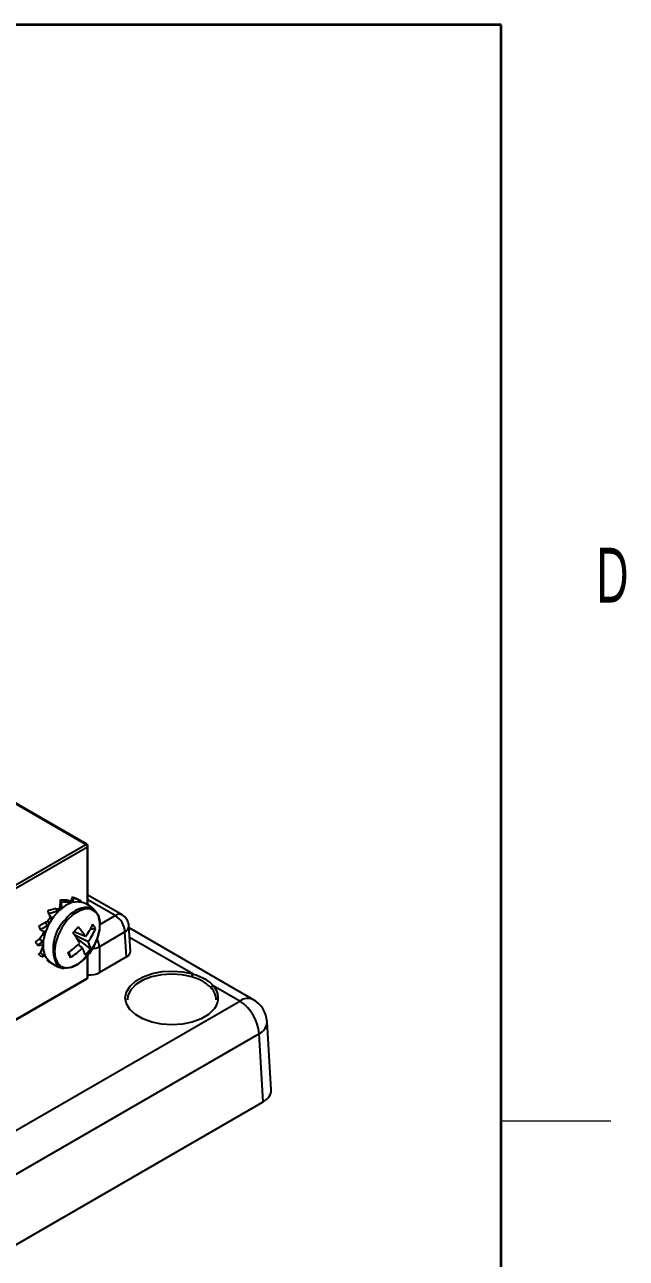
# Model space of a CAD drawing. Header units: inches. Extents: x 0.2 to 16.8, y 0.2 to 10.8.
# Drawn here: x 15.412 to 16.785, y 7.686 to 10.5 of the extents above; entities that cross this region are included whole.
import ezdxf

# ---------------------------------------------------------------- set-up
doc = ezdxf.new("R2010")
doc.units = ezdxf.units.IN
doc.header["$MEASUREMENT"] = 0
doc.styles.add('SLDTEXTSTYLE0', font='TXT', dxfattribs={"width": 0.605})

msp = doc.modelspace()

# ---------------------------------------------------------------- linework, layer by layer
at = {"color": 7, "linetype": 'Continuous', "lineweight": 35}
for p, q in [((16.5, 10.5), (0.5, 10.5)), ((16.5, 0.5), (16.5, 10.5))]:
    msp.add_line(p, q, dxfattribs=at)
at = {"color": 7, "linetype": 'Continuous', "lineweight": 25}
for p, q in [((15.554, 8.6305), (15.2329, 8.8159)), ((15.2051, 8.4303), (15.5515, 8.6303)), ((15.5551, 8.6241), (15.2086, 8.4241)), ((15.5565, 8.4924), (15.5565, 8.6262)), ((15.4935, 8.5038), (15.4913, 8.4848)), ((15.4942, 8.4979), (15.4972, 8.4854)), ((15.5139, 8.4956), (15.5137, 8.4984)), ((15.5211, 8.5104), (15.5148, 8.496)), ((15.5224, 8.5076), (15.5217, 8.4983)), ((15.5392, 8.4984), (15.5404, 8.5011)), ((15.6345, 8.4695), (15.5565, 8.5145)), ((15.467, 8.4716), (15.4751, 8.4613)), ((15.468, 8.4702), (15.4699, 8.463)), ((15.4889, 8.4765), (15.4845, 8.4828)), ((15.4875, 8.4766), (15.4852, 8.4774)), ((15.4944, 8.483), (15.4913, 8.4848)), ((15.4645, 8.4545), (15.46, 8.4529)), ((15.4663, 8.4467), (15.4624, 8.444)), ((15.4645, 8.4545), (15.4691, 8.4518)), ((15.4744, 8.4604), (15.4699, 8.463)), ((15.6535, 8.3869), (15.65, 8.4443)), ((15.4532, 8.425), (15.4469, 8.4157)), ((15.4479, 8.4357), (15.4596, 8.4312)), ((15.4532, 8.425), (15.4569, 8.4228)), ((15.5507, 8.4202), (15.5242, 8.4308)), ((15.5248, 8.4248), (15.557, 8.4088)), ((15.5619, 8.3919), (15.5307, 8.4164)), ((15.5737, 8.4374), (15.5617, 8.4362)), ((15.6409, 8.4306), (15.5825, 8.3969)), ((15.6444, 8.3736), (15.6409, 8.4306)), ((15.9341, 8.2761), (15.6503, 8.44)), ((15.4422, 8.3998), (15.4536, 8.4012)), ((15.4534, 8.3987), (15.4484, 8.3834)), ((15.4546, 8.4118), (15.4515, 8.4069)), ((15.4534, 8.3987), (15.4536, 8.3985)), ((15.544, 8.3941), (15.534, 8.4018)), ((15.5825, 8.3969), (15.5825, 8.3378)), ((15.4514, 8.3736), (15.458, 8.3771)), ((15.4566, 8.3805), (15.4554, 8.3762)), ((15.4643, 8.3691), (15.4641, 8.3645)), ((15.5163, 8.3723), (15.5135, 8.3851)), ((15.5565, 8.3281), (15.5565, 8.3791)), ((15.6444, 8.3736), (15.5825, 8.3378)), ((15.2076, 8.1238), (15.554, 8.3238)), ((15.2086, 8.1261), (15.5551, 8.3261)), ((15.9029, 8.273), (15.8424, 8.3079)), ((15.2934, 7.9212), (15.9029, 8.273)), ((15.9746, 8.0702), (15.9652, 8.2258)), ((15.947, 8.1983), (15.3376, 7.8465)), ((15.9564, 8.0434), (15.947, 8.1983)), ((15.3376, 7.6862), (15.9564, 8.0434))]:
    msp.add_line(p, q, dxfattribs=at)
at = {"color": 8, "linetype": 'Continuous', "lineweight": 25}
for p, q in [((15.5515, 8.6303), (15.2329, 8.8142)), ((15.5551, 8.493), (15.5551, 8.6241)), ((15.6188, 8.468), (15.5565, 8.5039)), ((15.5835, 8.4476), (15.6188, 8.468)), ((15.7958, 8.3348), (15.6516, 8.4181)), ((15.5551, 8.3261), (15.5551, 8.3773))]:
    msp.add_line(p, q, dxfattribs=at)
at = {"color": 7, "linetype": 'Continuous', "lineweight": 18}
msp.add_line((16.5, 8), (16.75, 8), dxfattribs=at)
at = {"color": 7, "linetype": 'Continuous', "lineweight": 25, "flags": 128}
for points in [[(15.5347, 8.4994), (15.5333, 8.4995), (15.5197, 8.4978), (15.5052, 8.491), (15.4908, 8.4797), (15.4776, 8.4648), (15.4666, 8.4473), (15.4586, 8.4285), (15.4543, 8.4099), (15.4539, 8.3928), (15.4574, 8.3784), (15.4612, 8.3717)], [(15.5564, 8.4868), (15.5619, 8.4858), (15.5723, 8.4799), (15.5796, 8.4694), (15.5832, 8.455), (15.5827, 8.4378), (15.5784, 8.4191), (15.5704, 8.4003), (15.5594, 8.3827), (15.5462, 8.3678), (15.5317, 8.3565), (15.5171, 8.3497), (15.5035, 8.3479), (15.4917, 8.3513), (15.4837, 8.3584)], [(15.5089, 8.3487), (15.5198, 8.3505), (15.534, 8.3571), (15.5479, 8.368), (15.5607, 8.3825), (15.5714, 8.3995), (15.5791, 8.4177), (15.5833, 8.4358), (15.5837, 8.4525), (15.5803, 8.4664), (15.576, 8.4737)], [(15.7936, 8.3282), (15.7713, 8.333), (15.7476, 8.3346), (15.724, 8.3329), (15.7018, 8.3282), (15.682, 8.3205), (15.6659, 8.3105), (15.6543, 8.2985), (15.6478, 8.2853), (15.6466, 8.2755)], [(15.8457, 8.2566), (15.8441, 8.2544), (15.8316, 8.2426), (15.8149, 8.2327), (15.7947, 8.2252), (15.7722, 8.2205), (15.7484, 8.2189), (15.7246, 8.2204), (15.7019, 8.2249), (15.6816, 8.2322), (15.6647, 8.242), (15.652, 8.2537), (15.6442, 8.2668), (15.6441, 8.267)]]:
    msp.add_lwpolyline(points, dxfattribs=at)
at = {"color": 8, "linetype": 'Continuous', "lineweight": 25, "flags": 128}
for points in [[(15.576, 8.4737), (15.5733, 8.4766), (15.5632, 8.4823), (15.5508, 8.4831), (15.5369, 8.4789), (15.5228, 8.4701), (15.5092, 8.4572)], [(15.5092, 8.4572), (15.4974, 8.4413), (15.4881, 8.4235), (15.4821, 8.4052), (15.4798, 8.3877), (15.4813, 8.3723), (15.4866, 8.3601), (15.4952, 8.3521), (15.5066, 8.3488), (15.5089, 8.3487)], [(15.6441, 8.267), (15.6416, 8.2805), (15.6445, 8.2943), (15.6526, 8.3073), (15.6655, 8.3189), (15.6826, 8.3286), (15.7031, 8.3358), (15.7258, 8.3401), (15.7496, 8.3415), (15.7734, 8.3397), (15.7958, 8.3348)]]:
    msp.add_lwpolyline(points, dxfattribs=at)
at = {"color": 8, "linetype": 'Continuous', "lineweight": 25}
for centre, radius, start, end in [((15.553, 8.6282), 0.00251, 65.6897, 125.6189), ((15.554, 8.6264), 0.00251, 294.3728, 354.3066), ((15.5586, 8.4224), 0.0644, 91.9282, 144.4181), ((15.6279, 8.456), 0.015, 64.1992, 127.1112), ((15.5678, 8.393), 0.0909, 132.6029, 202.3603), ((15.6346, 8.4447), 0.0155, 294.2419, 358.6881), ((15.5373, 8.3942), 0.0452, 3.3116, 28.2235), ((15.562, 8.438), 0.0459, 274.7358, 296.4418), ((15.5527, 8.3258), 0.0024, 304.0562, 7.2566), ((15.554, 8.3284), 0.00251, 294.3728, 354.3066), ((15.8146, 8.2804), 0.0392, 322.667, 44.7389), ((15.921, 8.249), 0.0301, 64.1986, 127.1119), ((15.9343, 8.2265), 0.0309, 294.2417, 358.6886)]:
    msp.add_arc(centre, radius, start, end, dxfattribs=at)
at = {"color": 7, "linetype": 'Continuous', "lineweight": 25}
for centre, radius, start, end in [((15.5474, 8.6238), 0.00768, 2.6052, 57.3944), ((15.5515, 8.6262), 0.005, 0, 60.0027), ((15.5349, 8.4229), 0.0758, 125.1458, 131.9283), ((15.5578, 8.4011), 0.1075, 144.8576, 150.2268), ((15.1801, 8.7422), 0.4641, 317.4681, 319.7301), ((15.3924, 8.3191), 0.1878, 32.5484, 40.9553), ((15.4401, 8.507), 0.1407, 321.86, 335.2092), ((15.5217, 8.4157), 0.0563, 22.6505, 35.0039), ((15.5928, 8.4274), 0.0483, 3.8498, 57.305), ((15.6188, 8.4425), 0.0313, 3.4611, 60.0027), ((15.5393, 8.4077), 0.0878, 163.3192, 168.6303), ((15.2951, 8.2576), 0.2842, 31.3554, 36.9669), ((15.4554, 8.4871), 0.1283, 322.3909, 337.2321), ((15.4917, 8.4092), 0.0398, 191.7747, 195.4055), ((15.4115, 8.5311), 0.1782, 303.7242, 315.1254), ((15.4357, 8.5039), 0.1542, 301.506, 314.6267), ((15.4876, 8.3645), 0.0637, 12.3967, 27.6704), ((15.4696, 8.4612), 0.1154, 314.0468, 323.1514), ((15.5132, 8.3868), 0.049, 6.0144, 26.6867), ((15.6981, 8.4793), 0.2109, 207.1808, 210.4736), ((15.8049, 8.328), 0.0113, 143.1474, 178.9102), ((15.5515, 8.3281), 0.005, 299.9973, 0), ((15.8441, 8.302), 0.00617, 105.8068, 174.2573), ((15.8103, 8.2757), 0.0386, 359.6491, 44.2837), ((15.8507, 8.1918), 0.0965, 3.8499, 57.305), ((15.9029, 8.222), 0.0625, 3.4611, 60.0027)]:
    msp.add_arc(centre, radius, start, end, dxfattribs=at)
for centre, major_axis, ratio, start_param, end_param in [((15.6222, 8.3863), (0.0313, 0), 0.576585, 5.498396, 6.318044), ((15.5604, 8.3506), (0.0312, 0), 0.577991, 4.589235, 5.497178), ((15.9121, 8.0689), (0.0626, 0), 0.576585, 5.498396, 6.318044)]:
    msp.add_ellipse(centre, major_axis=major_axis, ratio=ratio, start_param=start_param, end_param=end_param, dxfattribs=at)
for points, knots in [([(15.4935, 8.5038), (15.4962, 8.5038), (15.5008, 8.5038), (15.5073, 8.5036), (15.5111, 8.5033), (15.5129, 8.5032)], [0, 0, 0, 0, 0.415591, 0.707416, 1, 1, 1, 1]), ([(15.4942, 8.4979), (15.4941, 8.4989), (15.4939, 8.5004), (15.4936, 8.5023), (15.4936, 8.5033), (15.4935, 8.5038)], [0, 0, 0, 0, 0.499628, 0.749776, 1, 1, 1, 1]), ([(15.5137, 8.4984), (15.511, 8.4984), (15.5064, 8.4986), (15.4999, 8.4984), (15.4961, 8.4981), (15.4942, 8.4979)], [0, 0, 0, 0, 0.415591, 0.707411, 1, 1, 1, 1]), ([(15.5129, 8.5032), (15.5131, 8.5024), (15.5133, 8.5012), (15.5136, 8.4996), (15.5137, 8.4988), (15.5137, 8.4984)], [0, 0, 0, 0, 0.49964, 0.749787, 1, 1, 1, 1]), ([(15.5224, 8.5076), (15.5222, 8.5081), (15.5219, 8.5089), (15.5214, 8.5098), (15.5212, 8.5102), (15.5211, 8.5104)], [0, 0, 0, 0, 0.499628, 0.749777, 1, 1, 1, 1]), ([(15.5211, 8.5104), (15.5236, 8.5095), (15.5278, 8.5079), (15.5337, 8.5054), (15.5369, 8.5037), (15.5386, 8.5029)], [0, 0, 0, 0, 0.415591, 0.707415, 1, 1, 1, 1]), ([(15.5404, 8.5011), (15.5379, 8.5022), (15.5338, 8.5039), (15.5278, 8.5061), (15.5242, 8.5071), (15.5224, 8.5076)], [0, 0, 0, 0, 0.415592, 0.707411, 1, 1, 1, 1]), ([(15.5755, 8.4756), (15.5739, 8.4779), (15.5692, 8.4845), (15.5578, 8.4924), (15.5452, 8.4982), (15.537, 8.4988), (15.5343, 8.499)], [0, 0, 0, 0, 0.169562, 0.493713, 0.835306, 1, 1, 1, 1]), ([(15.5386, 8.5029), (15.5389, 8.5026), (15.5394, 8.5022), (15.54, 8.5016), (15.5402, 8.5013), (15.5404, 8.5011)], [0, 0, 0, 0, 0.49964, 0.749787, 1, 1, 1, 1]), ([(15.4656, 8.4797), (15.4681, 8.4805), (15.4724, 8.4818), (15.4787, 8.4834), (15.4823, 8.4844), (15.4842, 8.4849)], [0, 0, 0, 0, 0.415591, 0.707416, 1, 1, 1, 1]), ([(15.467, 8.4716), (15.4667, 8.4729), (15.4663, 8.475), (15.4658, 8.4777), (15.4657, 8.479), (15.4656, 8.4797)], [0, 0, 0, 0, 0.499628, 0.749775, 1, 1, 1, 1]), ([(15.4852, 8.4774), (15.4826, 8.4767), (15.4782, 8.4755), (15.4721, 8.4736), (15.4687, 8.4722), (15.467, 8.4716)], [0, 0, 0, 0, 0.415592, 0.707411, 1, 1, 1, 1]), ([(15.4842, 8.4849), (15.4844, 8.4837), (15.4847, 8.4819), (15.485, 8.4793), (15.4851, 8.4781), (15.4852, 8.4774)], [0, 0, 0, 0, 0.499639, 0.749787, 1, 1, 1, 1]), ([(15.4448, 8.4447), (15.4468, 8.4459), (15.4503, 8.4478), (15.4554, 8.4504), (15.4585, 8.4521), (15.46, 8.4529)], [0, 0, 0, 0, 0.415592, 0.707417, 1, 1, 1, 1]), ([(15.4479, 8.4357), (15.4473, 8.4372), (15.4465, 8.4394), (15.4455, 8.4424), (15.445, 8.444), (15.4448, 8.4447)], [0, 0, 0, 0, 0.49963, 0.749777, 1, 1, 1, 1]), ([(15.4624, 8.444), (15.4603, 8.4428), (15.4567, 8.441), (15.4519, 8.4383), (15.4492, 8.4365), (15.4479, 8.4357)], [0, 0, 0, 0, 0.415592, 0.707411, 1, 1, 1, 1]), ([(15.46, 8.4529), (15.4604, 8.4514), (15.4611, 8.4492), (15.4618, 8.4462), (15.4622, 8.4447), (15.4624, 8.444)], [0, 0, 0, 0, 0.499639, 0.749785, 1, 1, 1, 1]), ([(15.4367, 8.4082), (15.4381, 8.4092), (15.4403, 8.4108), (15.4438, 8.4133), (15.4459, 8.4149), (15.4469, 8.4157)], [0, 0, 0, 0, 0.415591, 0.707416, 1, 1, 1, 1]), ([(15.4495, 8.4194), (15.4485, 8.4181), (15.4467, 8.4154), (15.444, 8.4135), (15.4428, 8.4126)], [0, 0, 0, 0, 0.521747, 1, 1, 1, 1]), ([(15.4469, 8.4157), (15.4477, 8.4143), (15.4488, 8.4121), (15.4504, 8.4091), (15.4511, 8.4076), (15.4515, 8.4069)], [0, 0, 0, 0, 0.49964, 0.749787, 1, 1, 1, 1]), ([(15.4422, 8.3998), (15.4413, 8.4012), (15.4398, 8.4032), (15.438, 8.406), (15.4372, 8.4075), (15.4367, 8.4082)], [0, 0, 0, 0, 0.499629, 0.749776, 1, 1, 1, 1]), ([(15.4515, 8.4069), (15.4501, 8.4059), (15.4477, 8.4042), (15.4446, 8.4019), (15.443, 8.4005), (15.4422, 8.3998)], [0, 0, 0, 0, 0.415591, 0.707411, 1, 1, 1, 1]), ([(15.4502, 8.389), (15.4497, 8.3873), (15.4486, 8.3838), (15.4462, 8.3818), (15.4451, 8.3808)], [0, 0, 0, 0, 0.5097919, 1, 1, 1, 1]), ([(15.4436, 8.3799), (15.4442, 8.3802), (15.4452, 8.3808), (15.4469, 8.382), (15.4479, 8.3829), (15.4484, 8.3834)], [0, 0, 0, 0, 0.415592, 0.707416, 1, 1, 1, 1]), ([(15.4514, 8.3736), (15.45, 8.3746), (15.4481, 8.3761), (15.4455, 8.3782), (15.4442, 8.3793), (15.4436, 8.3799)], [0, 0, 0, 0, 0.499628, 0.749775, 1, 1, 1, 1]), ([(15.4484, 8.3834), (15.4496, 8.3822), (15.4513, 8.3804), (15.4536, 8.378), (15.4548, 8.3768), (15.4554, 8.3762)], [0, 0, 0, 0, 0.49964, 0.749788, 1, 1, 1, 1]), ([(15.4554, 8.3762), (15.4547, 8.3758), (15.4536, 8.375), (15.4522, 8.3742), (15.4516, 8.3738), (15.4514, 8.3736)], [0, 0, 0, 0, 0.415592, 0.707412, 1, 1, 1, 1]), ([(15.4613, 8.3719), (15.4645, 8.3681), (15.4714, 8.3598), (15.4856, 8.3519), (15.4968, 8.348), (15.5023, 8.348), (15.5025, 8.348)], [0, 0, 0, 0, 0.297598, 0.657995, 0.990615, 1, 1, 1, 1]), ([(15.4635, 8.3674), (15.4635, 8.3668), (15.4636, 8.3659), (15.4639, 8.365), (15.464, 8.3647), (15.4641, 8.3645)], [0, 0, 0, 0, 0.415592, 0.707416, 1, 1, 1, 1]), ([(15.4641, 8.3645), (15.4655, 8.3638), (15.4678, 8.3626), (15.4707, 8.3611), (15.4723, 8.3604), (15.473, 8.3601)], [0, 0, 0, 0, 0.49964, 0.749787, 1, 1, 1, 1]), ([(15.7958, 8.3348), (15.806, 8.332), (15.8151, 8.3281), (15.8271, 8.3212), (15.8307, 8.3188), (15.8372, 8.3136), (15.84, 8.3109), (15.8424, 8.3079)], [0, 0, 0, 0, 0.5, 0.5, 0.75, 0.75, 1, 1, 1, 1]), ([(15.838, 8.3026), (15.8355, 8.3054), (15.8327, 8.3079), (15.8265, 8.3128), (15.823, 8.3151), (15.8117, 8.3217), (15.8031, 8.3254), (15.7936, 8.3282)], [0, 0, 0, 0, 0.25, 0.25, 0.5, 0.5, 1, 1, 1, 1])]:
    msp.add_open_spline(points, degree=3, knots=knots, dxfattribs=at)

# ---------------------------------------------------------------- texts
at = {"color": 7, "linetype": 'Continuous', "lineweight": 0, "insert": (16.7537, 9.307), "char_height": 0.125, "attachment_point": 2, "style": 'SLDTEXTSTYLE0'}
msp.add_mtext('D', dxfattribs=at)

doc.saveas('drawing.dxf')
